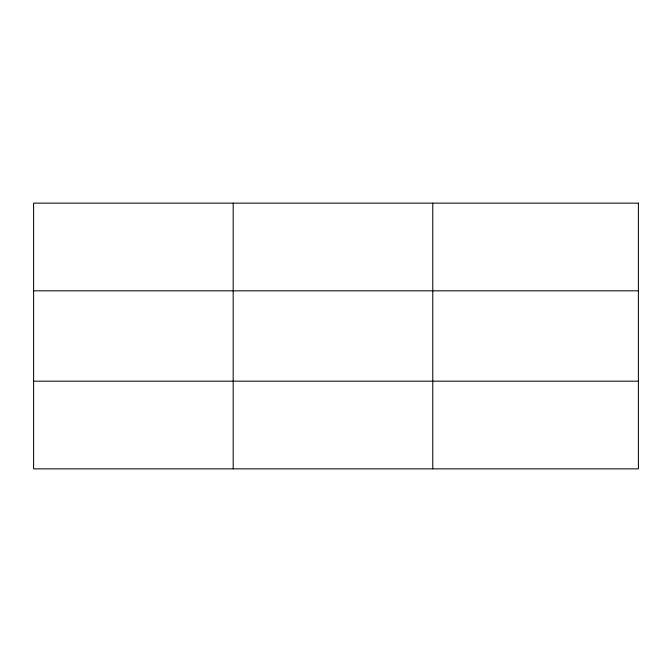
<?xml version="1.0" encoding="UTF-8"?>
<svg xmlns="http://www.w3.org/2000/svg" width="672" height="672" viewBox="0 0 672 672"><rect width="100%" height="100%" fill="white"/><g stroke="black" fill="none" stroke-linecap="round" stroke-linejoin="round"><path stroke-width="1.01" d="M233.184 468.863L233.184 203.137M432.768 468.863L432.768 203.137M33.6 290.825L638.4 290.825M33.6 381.175L638.4 381.175M638.4 203.137L638.4 468.863L33.6 468.863L33.6 203.137L638.4 203.137"/></g></svg>
